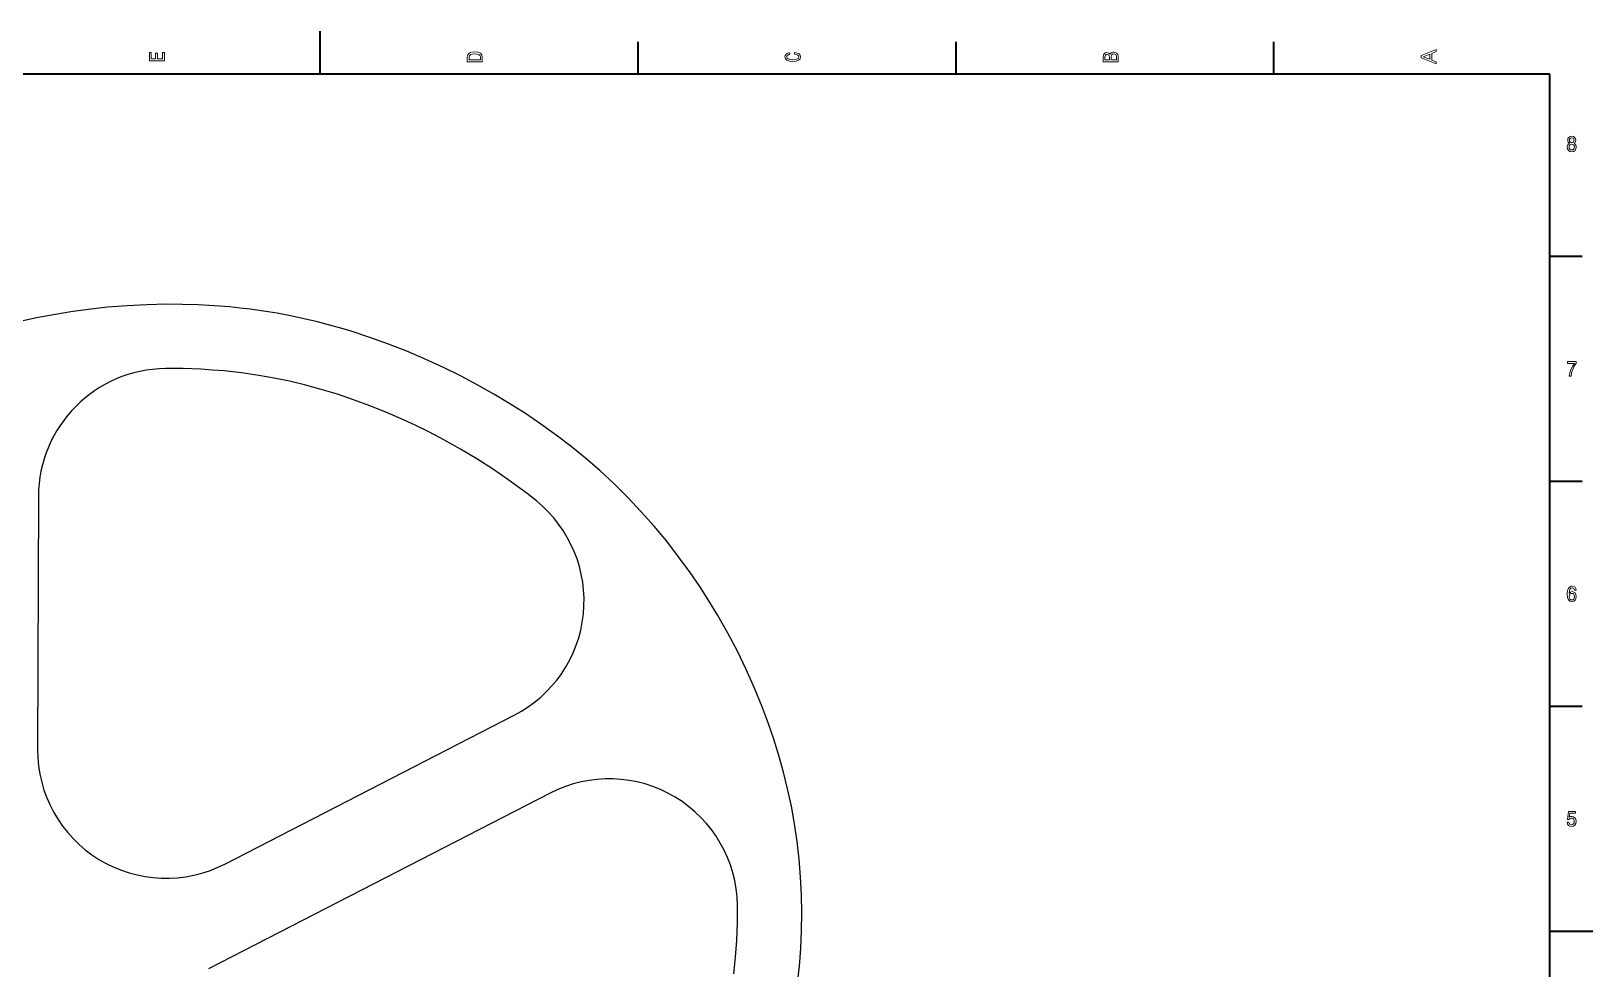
# Model space of a CAD drawing. Extents: x 0 to 594, y 0 to 420.
# Drawn here: x 229.6 to 594, y 201.1 to 420 of the extents above; entities that cross this region are included whole.
import ezdxf

# ---------------------------------------------------------------- set-up
doc = ezdxf.new("R2010")
doc.units = 0

msp = doc.modelspace()

# ---------------------------------------------------------------- linework, layer by layer
at = {"color": 7, "lineweight": 35, "ltscale": 0.25}
for p, q in [((297, 409.963135), (297, 419.963135)), ((584, 209.96312), (594, 209.96312))]:
    msp.add_line(p, q, dxfattribs=at)
at = {"color": 7, "lineweight": 35, "ltscale": 0.1875}
for p, q in [((371.200012, 409.963135), (371.200012, 417.463135)), ((445.399994, 409.963135), (445.399994, 417.463135)), ((519.599976, 409.963135), (519.599976, 417.463135)), ((584, 367.463135), (591.5, 367.463135)), ((584, 314.963135), (591.5, 314.963135)), ((584, 262.463135), (591.5, 262.463135))]:
    msp.add_line(p, q, dxfattribs=at)
at = {"color": 7, "lineweight": 35}
for p, q in [((584, 409.963135), (10, 409.963135)), ((584, 9.96312), (584, 409.963135))]:
    msp.add_line(p, q, dxfattribs=at)
for p, q in [((231.228394, 311.329651), (231.037354, 252.36586)), ((274.756592, 225.589493), (342.310425, 260.328125)), ((350.697571, 242.151672), (270.960693, 201.148071))]:
    msp.add_line(p, q)
at = {"color": 7, "lineweight": 13}
for points in [[(557.433594, 412.32251), (557.433594, 412.837982), (556.404785, 413.247009), (556.404785, 414.799042), (557.433594, 415.208069), (557.433594, 415.734772), (553.928528, 414.311584), (553.928528, 413.740082)], [(260.633545, 413.085846), (260.633545, 415.003082), (260.2099, 415.003082), (260.2099, 413.486725), (259.02475, 413.486725), (259.02475, 414.837494), (258.606171, 414.837494), (258.606171, 413.486725), (257.55719, 413.486725), (257.55719, 414.968231), (257.133545, 414.968231), (257.133545, 413.085846)], [(331.333557, 413.924713), (331.333557, 412.837799), (334.833557, 412.837799), (334.833557, 413.924713), (334.722595, 414.437592), (334.384705, 414.818726), (333.834991, 415.054016), (333.083557, 415.138702), (332.316986, 415.063416), (332.014404, 414.969299), (331.772308, 414.837555), (331.444519, 414.456421), (331.363831, 414.207031)], [(331.752136, 413.891785), (331.827789, 414.24939), (332.059784, 414.49408), (332.473328, 414.639923), (333.083557, 414.686981), (333.673615, 414.635223), (334.087158, 414.489349), (334.33429, 414.23999), (334.414978, 413.891785), (334.414978, 413.275391), (331.752136, 413.275391)], [(407.732391, 414.594727), (408.156006, 414.512421), (408.458618, 414.376617), (408.645203, 414.187317), (408.705719, 413.965088), (408.61496, 413.697601), (408.342621, 413.487732), (407.898804, 413.347809), (407.283539, 413.302551), (406.673309, 413.347809), (406.224457, 413.483612), (405.952118, 413.693481), (405.856293, 413.965088), (405.906738, 414.162628), (406.047943, 414.33136), (406.274902, 414.463043), (406.587585, 414.553589), (406.587585, 414.944519), (406.108459, 414.821075), (405.745361, 414.607086), (405.518402, 414.31488), (405.437714, 413.965088), (405.563812, 413.52887), (405.916809, 413.195526), (406.496796, 412.981537), (407.283539, 412.907471), (408.070282, 412.981537), (408.650269, 413.195526), (409.008331, 413.52887), (409.129364, 413.965088), (409.033539, 414.347809), (408.766235, 414.656464), (408.327484, 414.874573), (407.732391, 414.989807)], [(481.342346, 414.517639), (481.049835, 414.846985), (480.853149, 414.931702), (480.611084, 414.95993), (480.232819, 414.898743), (479.96051, 414.71524), (479.794067, 414.418823), (479.733551, 414.00473), (479.733551, 412.842529), (483.233551, 412.842529), (483.233551, 414.070618), (483.162933, 414.508209), (482.956177, 414.832886), (482.628357, 415.035217), (482.18457, 415.105804), (481.887024, 415.063446), (481.639893, 414.9505), (481.458344, 414.766998)], [(481.186005, 413.915344), (481.186005, 413.275421), (480.15213, 413.275421), (480.15213, 413.952972), (480.182404, 414.207062), (480.273163, 414.385864), (480.429504, 414.49411), (480.661499, 414.531738), (480.893494, 414.48938), (481.054871, 414.376465), (481.155731, 414.183533)], [(482.814972, 414.01886), (482.814972, 413.275421), (481.609619, 413.275421), (481.609619, 413.976501), (481.644928, 414.272949), (481.750854, 414.48468), (481.932404, 414.611725), (482.194641, 414.654083), (482.472015, 414.611725), (482.663666, 414.49411), (482.779663, 414.296478)], [(555.976074, 413.4263), (554.432861, 414.025848), (555.976074, 414.625366)], [(588.547485, 393.815735), (588.325256, 393.67453), (588.172791, 393.477844), (588.076904, 393.230713), (588.046387, 392.933167), (588.116089, 392.484314), (588.316528, 392.136353), (588.643372, 391.914429), (589.08783, 391.828705), (589.527893, 391.914429), (589.854675, 392.136353), (590.055115, 392.484314), (590.129211, 392.933167), (590.09436, 393.230713), (590.002869, 393.477844), (589.846008, 393.67453), (589.628113, 393.815735), (589.802429, 393.936768), (589.924438, 394.10321), (589.998474, 394.304932), (590.024658, 394.552032), (589.954895, 394.910126), (589.771912, 395.197571), (589.475586, 395.384186), (589.08783, 395.454773), (588.695618, 395.384186), (588.399353, 395.197571), (588.211975, 394.910126), (588.146606, 394.552032), (588.168396, 394.304932), (588.242493, 394.10321)], [(588.464722, 392.943268), (588.503906, 393.210541), (588.63031, 393.412262), (588.826355, 393.543396), (589.08783, 393.588776), (589.34491, 393.543396), (589.540955, 393.412262), (589.667358, 393.210541), (589.710938, 392.943268), (589.667358, 392.655792), (589.540955, 392.438934), (589.34491, 392.297729), (589.08783, 392.252319), (588.826355, 392.297729), (588.63031, 392.438934), (588.503906, 392.655792)], [(588.560547, 394.511688), (588.595398, 394.733612), (588.700012, 394.90506), (588.865601, 395.010986), (589.08783, 395.051331), (589.305664, 395.010986), (589.471252, 394.90506), (589.575806, 394.733612), (589.615051, 394.511688), (589.575806, 394.28476), (589.471252, 394.108246), (589.305664, 393.992249), (589.08783, 393.95694), (588.865601, 393.997284), (588.700012, 394.108246), (588.595398, 394.28476)], [(588.482117, 339.429565), (588.922241, 339.429565), (589.06604, 340.261688), (589.318726, 341.038361), (589.676025, 341.759521), (590.142273, 342.435333), (590.142273, 342.853912), (588.068176, 342.853912), (588.068176, 342.394989), (589.723999, 342.394989), (589.24469, 341.714142), (588.882996, 341.003052), (588.63031, 340.246582)], [(590.133545, 289.486481), (590.050781, 289.894989), (589.85907, 290.197571), (589.562744, 290.389221), (589.179321, 290.454773), (588.922241, 290.419464), (588.700012, 290.323669), (588.503906, 290.167328), (588.338318, 289.945404), (588.207642, 289.66803), (588.111755, 289.330139), (588.050781, 288.931732), (588.033325, 288.48288), (588.103027, 287.766754), (588.316528, 287.247284), (588.660767, 286.934601), (589.131409, 286.828705), (589.554016, 286.919464), (589.876465, 287.156525), (590.085632, 287.529724), (590.159729, 288.003784), (590.085632, 288.48288), (589.885193, 288.851044), (589.575806, 289.083038), (589.192383, 289.163727), (588.778442, 289.062836), (588.469055, 288.775391), (588.534424, 289.330139), (588.673889, 289.728546), (588.88739, 289.965576), (589.183655, 290.046295), (589.40155, 290.00592), (589.567139, 289.900024), (589.676025, 289.723511), (589.732666, 289.486481)], [(589.737061, 287.998718), (589.689148, 287.681), (589.567139, 287.438934), (589.371033, 287.277557), (589.127014, 287.227112), (588.869934, 287.277557), (588.673889, 287.433899), (588.547485, 287.675964), (588.508301, 287.993683), (588.55188, 288.306366), (588.673889, 288.543396), (588.874268, 288.694702), (589.14447, 288.750183), (589.379761, 288.694702), (589.567139, 288.548431), (589.689148, 288.311401)], [(588.007202, 235.342361), (588.103027, 234.928818), (588.316528, 234.606049), (588.63031, 234.404312), (589.031189, 234.328674), (589.471252, 234.419449), (589.815491, 234.666565), (590.033325, 235.059937), (590.11615, 235.564255), (590.042053, 236.033279), (589.832886, 236.401443), (589.506104, 236.638474), (589.083435, 236.724197), (588.756653, 236.663681), (588.503906, 236.497253), (588.625916, 237.440338), (589.950562, 237.440338), (589.950562, 237.853882), (588.333984, 237.853882), (588.09436, 235.997986), (588.442932, 235.997986), (588.695618, 236.235016), (589.018066, 236.32074), (589.296936, 236.265274), (589.510498, 236.103882), (589.645569, 235.856766), (589.693481, 235.539047), (589.645569, 235.221329), (589.506104, 234.974197), (589.292603, 234.817856), (589.018066, 234.76239), (588.78717, 234.797684), (588.608521, 234.913681), (588.477783, 235.095245), (588.412415, 235.342361)]]:
    msp.add_lwpolyline(points, close=True, dxfattribs=at)
for points in [[(408.405212, 197.898697), (408.840637, 201.732468), (409.175659, 205.885391), (409.37146, 210.048203), (409.429565, 214.216217), (409.351318, 218.384842), (409.138, 222.549484), (408.791077, 226.705658), (408.311768, 230.848892), (407.701416, 234.974777), (406.961182, 239.078964), (406.092285, 243.15715), (405.137756, 247.045715), (404.066589, 250.90625), (402.881897, 254.734299), (401.587769, 258.523865), (400.187561, 262.270935), (398.388489, 266.668884), (396.446777, 271.003357), (394.367065, 275.270264), (392.153748, 279.465515), (389.811035, 283.585022), (387.739868, 286.994019), (385.582214, 290.342163), (383.336121, 293.630402), (380.658752, 297.314636), (377.867981, 300.910919), (374.9646, 304.415375), (371.949524, 307.824188), (368.823975, 311.133606), (365.589172, 314.339905), (362.246765, 317.439484), (358.951721, 320.300568), (355.558777, 323.063782), (352.077759, 325.725403), (348.518982, 328.282135), (344.928101, 330.708374), (341.268738, 333.035461), (337.545898, 335.263702), (333.763123, 337.393829), (329.924438, 339.425171), (325.7547, 341.489227), (321.531677, 343.433411), (317.259766, 345.254517), (312.943542, 346.949036), (308.587402, 348.513336), (304.195984, 349.94339), (301.861816, 350.643707), (299.519409, 351.304596), (296.384033, 352.123352), (293.235229, 352.869293), (290.073669, 353.540833), (286.947571, 354.128174), (283.806458, 354.642029), (280.654297, 355.082428), (278.286194, 355.364868), (275.915771, 355.606781), (272.223511, 355.904144), (268.522034, 356.107452), (264.81311, 356.217957), (261.098572, 356.236481), (256.526245, 356.13443), (251.953735, 355.89621), (247.385315, 355.523468), (242.82489, 355.017731), (238.797974, 354.460388), (234.786011, 353.800201), (230.790405, 353.034424), (226.983337, 352.199249)], [(347.468445, 310.324829), (345.293091, 312.046387), (343.078796, 313.722839), (340.792358, 315.378967), (337.227661, 317.820618), (333.581177, 320.155792), (329.762573, 322.440308), (325.871216, 324.611877), (322.541809, 326.35199), (319.169861, 328.008789), (315.760681, 329.579987), (312.319336, 331.062988), (308.583801, 332.557922), (304.817871, 333.944641), (301.023865, 335.219391), (297.203796, 336.378418), (293.360107, 337.417816), (289.828674, 338.259705), (286.280029, 338.996338), (282.717041, 339.627014), (278.675903, 340.212433), (274.61499, 340.664612), (271.868103, 340.894867), (269.113831, 341.065765), (265.029968, 341.211517), (260.93396, 341.232361)], [(393.541382, 199.977966), (393.967957, 203.848679), (394.256836, 207.735199), (394.412476, 211.865341), (394.414307, 216.002151)]]:
    msp.add_lwpolyline(points)
for centre, start, end in [((261.22821, 311.232452), 90.56199, 179.814374), ((328.591003, 287.007324), 297.213882, 51.006978), ((261.03717, 252.268661), 179.814374, 297.213882), ((364.416992, 215.472504), 1.011559, 117.213887)]:
    msp.add_arc(centre, 30, start, end)

doc.saveas('drawing.dxf')
